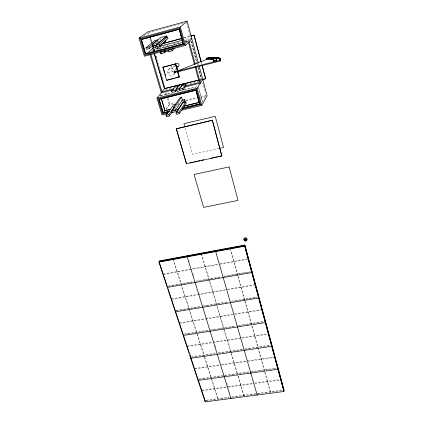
<?xml version="1.0" encoding="UTF-8"?>
<svg xmlns="http://www.w3.org/2000/svg" width="423" height="423" viewBox="0 0 423 423"><rect width="100%" height="100%" fill="white"/><g stroke="black" fill="none" stroke-linecap="round" stroke-linejoin="round"><path stroke-width="0.32" stroke-dasharray="2.12 1.59" d="M267.442 381.81L267.489 381.303M261.155 359.381L261.208 358.889M254.657 336.195L254.72 335.725M240.798 385.422L240.872 384.919M247.936 312.222L248.005 311.767M234.136 363.272L234.215 362.781M240.983 287.413L241.062 286.979M227.251 340.378L227.341 339.907M214.657 388.97L214.757 388.462M233.787 261.726L233.871 261.319M220.134 316.716L220.235 316.261M207.635 367.085L207.741 366.593M200.38 344.481L200.497 344.005M212.774 292.235L212.885 291.801M192.883 321.12L193.015 320.666M205.155 266.897L205.277 266.49M185.131 296.962L185.274 296.528M177.115 271.968L177.263 271.555M201.988 102.503L206.123 95.212L200.391 96.608M199.651 81.967L201.369 79.334M177.411 105.782L178.881 103.64M175.466 107.717L179.199 102.318M166.001 109.24L169.819 104.047L174.916 102.805M166.207 109.208L169.274 105.031L172.484 104.254M160.132 96.206L162.231 93.652M176.396 72.571A2.691 0.407 -16.3 0 1 174.477 72.941L173.996 72.867L176.1 71.815L175.899 71.117L177.115 70.778M173.996 72.867L174.022 71.889L175.899 71.117M173.879 74.443L176.565 71.276M173.044 67.167L175.64 64.27M168.539 69.451L171.743 65.94M184.729 44.309L190.762 38.059L185.068 39.577M152.158 51.209L153.924 49.687L155.193 49.348M157.107 42.321L161.073 39.027M156.695 42.432L158.154 41.221M144.264 35.855L148.383 32.867M176.528 71.376L176.412 71.418M182.694 23.302L148.901 32.492L149.441 34.353M184.021 37.837L190.318 36.161M183.878 37.975L190.191 36.293M159.899 47.18L170.115 44.473M173.308 43.627L180.33 41.761M184.798 40.576L189.906 39.223M158.985 48.344L181.747 42.311M184.909 41.475L188.7 40.471M153.396 50.141L155.299 49.639M158.472 48.798L181.943 42.58M185.115 41.74L188.288 40.899M153.221 50.289L181.8 42.723M185.612 41.713L188.15 41.042M150.577 51.743L155.003 50.575M158.16 49.74L161.322 48.904M164.478 48.069L173.959 45.557M174.588 45.393L180.907 43.722M185.327 42.549L187.225 42.051M167.846 72.809L174.588 71.09M200.449 79.122L201.713 78.805M200.084 79.672L201.353 79.36L198.128 67.368M200.195 80.069L201.47 79.751M165.589 89.57L172.526 87.841M186.395 84.389L198.376 81.406M199.006 81.248L200.899 80.777M160.555 95.688L171.452 92.997M176.581 91.728L179.146 91.093M184.275 89.824L196.457 86.81M160.417 95.857L171.775 93.049M176.825 91.802L179.347 91.178M183.767 90.083L196.383 86.964M185.745 100.172L196.568 97.539M185.961 100.975L197.515 98.173M200.079 97.549L205.858 96.143M219.045 148.399L192.698 154.268L184.988 127.423M163.474 274.046L217.623 264.253M220.224 263.783L248.396 258.691M163.304 274.464L189.858 269.663M190.498 269.546L248.322 259.098M168.407 286.017L193.348 281.628M195.902 281.179L221.414 276.684M223.968 276.24L250.702 271.529M168.248 286.445L171.447 285.879M172.092 285.768L174.651 285.319M175.291 285.202L177.85 284.753M178.49 284.642L180.415 284.304M181.055 284.193L183.614 283.738M184.254 283.627L186.813 283.177M187.452 283.066L189.377 282.728M190.017 282.617L192.576 282.162M197.689 281.263L201.522 280.592M202.162 280.475L204.716 280.026M205.351 279.915L207.905 279.466M208.544 279.354L210.464 279.016M211.098 278.905L213.652 278.456M214.292 278.345L216.846 277.895M217.485 277.784L219.4 277.446M224.507 276.547L225.782 276.325M226.416 276.208L228.97 275.764M229.604 275.648L231.518 275.315M232.153 275.199L234.702 274.754M235.341 274.638L237.89 274.194M238.53 274.078L240.438 273.744M241.078 273.633L243.627 273.184M244.261 273.073L246.815 272.624M247.45 272.512L249.998 272.063M171.675 298.855L197.472 294.44M198.117 294.329L226.971 289.39M227.611 289.279L255.37 284.531M171.521 299.288L226.881 289.824M227.521 289.713L255.307 284.965M175.82 310.498L201.644 306.199M202.934 305.982L228.663 301.699M231.233 301.271L257.538 296.888M176.317 310.836L186.659 309.118M187.304 309.007L189.89 308.579M190.535 308.473L193.121 308.039M193.766 307.933L196.351 307.505M196.996 307.394L199.582 306.966M204.748 306.104L206.033 305.892M206.678 305.787L228.573 302.144M233.073 301.393L235.643 300.965M236.288 300.859L238.858 300.43M239.497 300.325L242.067 299.896M242.707 299.791L245.277 299.362M245.922 299.257L248.486 298.828M249.131 298.723L251.701 298.294M252.341 298.189L254.91 297.76M255.555 297.655L256.835 297.438M179.606 322.834L233.797 314.067M234.442 313.961L262.101 309.488M179.463 323.288L205.213 319.127M205.864 319.021L232.423 314.728M235.008 314.31L262.049 309.943M184.259 333.959L209.041 330.062M210.342 329.855L236.314 325.768M238.26 325.461L264.137 321.39M185.427 334.218L187.389 333.911M188.039 333.805L190.651 333.398M191.302 333.292L193.914 332.885M194.569 332.779L197.181 332.372M197.832 332.267L207.624 330.728M212.838 329.908L227.786 327.561M228.436 327.455L231.037 327.048M231.688 326.947L234.934 326.434M239.476 325.721L249.195 324.192M249.84 324.092L264.089 321.85M187.273 346.03L241.031 337.813M241.681 337.718L268.61 333.604M187.14 346.5L212.536 342.625M213.176 342.53L268.568 334.075M173.795 72.164L175.291 72.084M191.138 356.864L215.582 353.231M218.152 352.851L242.479 349.234M245.054 348.853L270.514 345.068M191.656 357.245L214.197 353.903M218.696 353.237L242.411 349.715M244.986 349.335L270.477 345.549M194.696 368.475L220.658 364.732M221.303 364.642L274.902 356.917M194.575 368.967L219.267 365.409M221.853 365.038L247.645 361.327M248.29 361.231L274.865 357.409M199.085 378.844L223.148 375.471M224.449 375.291L276.716 367.968M198.969 379.341L222.408 376.058M225.01 375.698L248.967 372.346M251.553 371.981L277.969 368.285M201.882 390.212L253.853 383.153M254.503 383.064L280.988 379.468M201.771 390.715L227.727 387.198M228.383 387.108L252.499 383.835M255.095 383.487L280.962 379.976M206.138 400.227L229.245 397.176M231.82 396.837L282.03 390.212M206.027 400.74L229.203 397.683M231.741 397.35L257.01 394.025M257.655 393.935L282.68 390.641M189.916 353.163L190.53 355.013M173.155 258.739L197.15 333.562M197.345 334.181L204.521 356.557M204.727 357.181L211.548 378.469M211.749 379.093L218.178 399.138M172.996 259.14L180.922 283.838M181.123 284.462L188.912 308.732M189.107 309.35L204.209 356.409M204.409 357.038L218.083 399.65M188.684 260.097L189.462 262.588M192.941 273.808L193.718 276.304M196.605 285.61L196.991 286.847M198.715 292.404L199.101 293.636M215.185 345.454L215.963 347.949M226.754 382.704L228.097 387.034M201.369 253.499L209.459 280.412M209.649 281.041L224.164 329.327M224.349 329.951L231.244 352.888M231.429 353.506L237.451 373.53M238.207 376.063L244.119 395.722M201.242 253.895L230.974 352.756M231.159 353.374L237.837 375.576M238.022 376.195L244.05 396.235M153.872 48.571L154.421 50.453M156.071 56.095L165.229 87.439M153.882 49.348L154.252 50.601M155.902 56.248L156.637 58.76M160.671 72.566L162.506 78.837M153.924 49.687L154.295 50.94M166.509 92.716L167.059 94.604M168.164 98.385L169.819 104.047M148.198 33.073L148.558 34.3M149.996 39.217L150.72 41.671M153.063 49.681L153.433 50.945M165.652 92.663L166.197 94.519M167.286 98.231L169.274 105.031M174.022 71.889L174.223 72.587M176.158 71.455L176.354 72.159M174.747 71.529L174.948 72.233M174.281 72.238L174.477 72.941M230.181 248.142L244.801 300.33M244.98 300.965L264.698 371.341M264.872 371.965L270.551 392.237M230.086 248.539L237.647 275.51M237.821 276.134L264.126 369.972M264.824 372.467L270.514 392.756M198.382 86.334L202.522 101.562M198.62 87.767L202.421 101.737M198.477 63.529L198.815 64.798M186.686 22.895L190.424 36.796M191.735 41.687L196.135 58.046M196.981 61.192L197.488 63.08M197.652 63.709L197.99 64.968M198.667 67.484L201.374 77.546M202.818 82.919L203.315 84.764M203.479 85.377L205.626 93.372M190.995 40.857L197.107 63.577M190.863 40.999L196.981 63.746M198.001 67.537L201.232 79.54M201.496 62.916L201.834 64.18M176.603 71.164A3.59 3.395 61.4 0 1 171.754 70.578A3.59 3.395 61.4 0 1 172.087 65.602M176.507 71.778A2.691 0.407 -16.3 0 1 173.79 72.116A2.691 0.407 -16.3 0 1 176.682 70.89M176.053 68.716A1.792 1.697 61.4 0 1 173.948 70.086A1.792 1.697 61.4 0 1 172.721 67.728A1.792 1.697 61.4 0 1 175.059 66.808M167.693 71.683A3.675 3.469 59.9 0 0 172.907 75.199A3.675 3.469 59.9 0 0 173.039 68.944A3.675 3.469 59.9 0 0 167.693 71.683"/><path stroke-width="0.63" d="M283.907 391.508L283.981 389.958L244.891 245.028L159.439 260.917L158.921 262.128L205.176 401.85L283.907 391.508L244.663 246.218L244.891 245.028M277.937 368.787L277.906 369.284L198.08 380.425L198.202 379.928M277.969 368.285L278.001 367.788M271.74 345.84L271.703 346.321L190.762 358.307L190.889 357.826M271.783 345.358L271.82 344.877M219.125 58.76L218.892 57.866M257.216 394.506L257.163 395.019L215.593 251.23M265.337 322.109L265.29 322.575L183.196 335.455L183.333 334.99M265.385 321.649L265.433 321.184M250.786 373.07L250.844 372.573M258.707 297.559L258.654 298.004L175.376 311.836L175.524 311.391M258.765 297.12L258.818 296.676M244.193 350.397L244.261 349.911M251.849 272.148L251.78 272.565L167.286 287.407L167.45 286.979M251.912 271.725L251.976 271.307M231.006 397.953L230.926 398.466L187.051 256.534M237.377 326.953L237.456 326.487M245.858 239.212L245.546 239.497M224.179 376.787L224.269 376.285M245.842 240.502L245.768 240.893L245.419 239.894M230.329 302.709L230.419 302.265M217.216 354.389L217.316 353.908M205.176 401.85L205.388 400.824M210.02 331.246L210.125 330.781M223.037 277.615L223.133 277.192M202.575 307.32L202.696 306.871M215.698 250.834L215.809 250.437M219.484 58.94L219.23 58.004M194.876 282.564L195.008 282.136M187.188 256.132L187.331 255.73M221.816 156.018L212.335 120.185L176.227 128.819L186.469 163.791L221.816 156.018L212.335 120.185M214.25 60.336C212.013 58.427 208.597 59.855 206.149 58.993L206.413 58.316C208.983 57.227 211.971 57.428 214.683 57.925C216.93 58.125 216.724 61.372 213.848 60.701L213.467 61.372L214.207 61.636M186.469 163.791L176.365 128.592M181.25 110.329L201.787 105.396L207.138 95.831L199.159 66.073M182.276 109.182L200.814 104.571M216.269 59.68A41.597 6.276 -16.3 0 1 216.206 61.245C218.643 56.603 210.173 58.464 208.016 57.681M182.345 108.262L199.64 104.1L196.15 90.818M213.879 60.653C214.694 57.338 208.565 58.321 206.413 58.316M216.587 60.574L215.957 60.119M216.206 61.245L216.38 59.839M202.4 79.661L205.7 78.689L202.168 65.438M213.467 61.372C214.302 57.898 208.238 59.088 206.149 58.993M169.533 111.344L163.13 112.888L159.111 99.405L195.981 90.194M167.767 113.56L161.993 114.95L156.954 98.11L197.097 88.206L202.744 79.434M168.285 112.544L162.559 113.919L158.033 98.76L196.589 89.121M179.347 113.687L186.189 103.17L185.803 101.806L183.064 102.472L176.047 112.946L176.46 114.374L179.347 113.687L178.934 112.254L185.803 101.806M183.994 102.503L185.063 100.896L184.682 99.553L181.753 100.267M172.108 112.571L171.701 111.17L177.877 109.684L184.682 99.553M175.751 104.248L173.573 104.777L166.043 115.342L166.466 116.764L169.332 116.076L172.272 111.836M174.562 107.109L181.552 97.105L182.403 100.108L175.476 110.26L174.562 107.109L173.181 107.442L174.096 110.593M166.043 115.342L168.914 114.654L173.71 107.802M171.701 111.17L173.573 108.489M173.181 107.442L180.235 97.427L181.552 97.105M183.133 89.734L185.951 85.816L185.575 84.468L182.075 85.34L179.167 89.248L179.558 90.617L183.133 89.734L182.747 88.359L185.575 84.468M163.326 112.878L165.234 110.281M163.13 112.888L169.665 111.159M183.207 85.409L182.831 84.077L179.965 87.921L176.423 88.804L176.814 90.157L179.759 89.427M171.574 91.13L175.133 90.247L178.125 86.324L174.646 87.191L171.574 91.13L171.965 92.494L175.524 91.617L177.015 89.639M176.423 88.804L179.368 84.944L182.831 84.077M179.072 77.145L179.299 76.859L175.619 63.799L162.839 67.294L166.609 80.291L179.072 77.145L175.381 64.063L175.619 63.799M159.111 99.405L163.267 112.703M150.948 54.625L161.914 91.791L164.711 88.428M156.954 98.11L161.76 92.33M166.609 80.291L174.324 78.118M220.23 59.627L220.314 59.543M212.494 57.438L212.785 57.48M198.302 62.89L187.109 21.15L147.839 31.841L139.019 38.155L144.428 56.238L185.417 45.441L191.82 38.715M190.821 36.124L194.104 35.151L201.327 62.287M140.304 38.72L145.004 55.122L184.423 44.627M183.18 44.066L179.257 29.187L141.261 39.524L145.575 54.001L183.18 44.066L179.257 29.187M172.647 48.444L171.749 49.322L168.1 50.284L168.507 51.717L172.15 50.76L174.847 48.106M161.327 51.432L160.354 52.325L160.772 53.753L164.394 52.801L165.816 51.458M160.354 52.325L163.981 51.368L164.933 50.48M160.772 53.753L161.618 52.965M220.415 60.341L220.446 60.14M155.119 45.372L156.108 48.761L157.53 48.386L165.689 41.258L165.382 40.185M159.757 45.721L167.963 38.593L167.55 37.124L164.716 37.88L156.32 44.965L156.769 46.519L159.757 45.721L159.307 44.172L167.55 37.124M140.14 38.842L179.875 28.018M139.019 38.155L180.367 26.956L187.109 21.15M214.657 57.375L214.879 57.38M146.49 53.864L153.427 47.984L155.96 47.307M167.127 37.404L166.715 35.96L158.588 42.802L152.201 44.51L152.645 46.028L157.113 44.838M145.575 54.001L183.302 43.944M153.517 48.09L152.967 46.207L155.659 45.393M145.977 47.725L148.944 46.932L157.731 39.757L154.924 40.513L145.977 47.725L146.437 49.264L149.398 48.476L152.803 45.658M152.201 44.51L160.661 37.589L166.715 35.96M220.357 60.542L220.087 59.722L220.494 59.516M215.497 57.459L215.545 58.189L215.519 57.391M216.09 57.491L215.635 57.491L215.746 58.2L215.719 57.396M220.172 60.944L220.203 59.743M220.108 60.954L220.108 59.997M216.327 58.231L216.28 57.502M177.396 72.264A2.691 0.407 -16.3 0 0 178.273 71.931A4.489 0.687 -16.2 0 1 181.864 70.752L220.002 61.044L219.976 60.066M177.195 71.561A2.691 0.407 -16.3 0 0 178.078 71.228A4.494 0.682 -16.2 0 1 181.663 70.044L219.971 60.262M216.581 57.549L216.83 58.279C216.46 57.19 217.612 57.317 217.211 58.316M217.38 58.337L217.179 57.618L217.522 57.57M217.845 58.416L217.655 57.687L217.945 57.713M218.004 57.724L218.226 57.771M218.088 57.777L218.273 58.501M218.405 57.74L218.49 57.84M218.733 57.909L218.665 57.808M218.903 57.967L219.214 58.088M219.241 58.189L219.595 58.993M220.029 58.511L219.796 58.437M220.309 60.521L219.976 58.612M213.969 57.385L214.202 57.38M220.346 59.172L220.33 59.246M220.288 59.326L220.357 59.32M214.297 57.417L214.482 58.168M214.916 57.465L215.09 58.184M220.246 59.13L220.404 58.913M217.967 57.655L217.734 57.628M207.751 58.924L180.774 69.647A4.415 0.661 -16.2 0 1 177.454 70.699M217.692 58.39L217.2 57.644M219.59 58.178L219.495 58.231M219.489 58.152L219.727 59.093M220.388 59.685L220.161 60.055M214.212 58.178L214.212 57.443M213.901 57.401L213.985 58.178L213.916 57.465M214.921 58.173L214.873 57.443M218.903 58.681L218.548 57.893L218.786 58.644M141.261 39.524L179.13 29.298M156.32 44.965L159.307 44.172M163.22 43.379L181.499 38.509M190.953 35.992L194.104 35.151M152.967 46.207L155.49 45.536M162.432 43.691L181.985 38.477M159.122 46.467L182.535 40.248M168.809 50.839L165.805 51.627L165.536 50.681M219.622 58.311L219.828 59.146M162.839 67.294L175.381 64.063M175.566 77.8L179.299 76.859M179.193 84.886L164.637 88.523L154.321 53.287M182.361 84.098L198.186 80.148M199.333 80.016L164.478 88.708L154.146 53.441M202.517 79.487L205.7 78.689M161.914 91.791L173.953 88.798M185.364 85.959L199.307 82.496L195.199 67.32M173.504 89.803L161.353 92.817L150.054 54.588M184.375 87.101L200.359 83.135L195.934 66.749M179.167 89.248L182.747 88.359M159.883 99.077L195.347 90.348M220.134 58.829L220.383 60.082M165.62 110.466L170.072 109.393M184.708 105.861L199.339 102.329M170.585 109.42L164.854 110.8L161.343 98.971M183.957 106.194L199.238 102.503M183.106 107.928L199.741 103.921M171.622 112.64L177.665 111.238M176.047 112.946L178.934 112.254M176.227 128.819L212.235 120.407M219.69 148.256L223.545 147.394L215.259 116.32L183.915 123.68L184.809 126.8M189.805 162.823L192.375 162.258M193.66 161.977L196.224 161.412M197.509 161.126L200.079 160.56M201.364 160.28L203.934 159.714M210.992 158.16L213.562 157.599M214.847 157.314L217.417 156.748M218.696 156.468L221.911 155.759M217.665 57.713L217.956 58.443L217.877 57.729M159.265 261.319L244.811 245.425L283.96 390.471M158.921 262.128L244.663 246.218M215.767 57.512L215.904 58.21L215.836 57.496M217.359 57.665L217.538 58.363M218.062 57.803L218.374 58.533M218.326 57.866L218.665 58.607M218.913 58.057L219.23 58.802M245.409 239.492L245.028 239.497L245.335 239.883M216.095 57.533L216.396 58.215M245.171 240.798L245.562 240.539A1.523 1.369 10.3 0 0 245.948 240.481M245.541 240.491L245.086 240.301L244.838 240.729L245.292 240.973L245.779 239.624L245.107 239.201M167.244 286.366L159.09 261.726L244.737 245.821L283.933 390.989M168.031 288.735L189.255 352.888M190.033 355.235L205.282 401.337M141.425 39.402L145.734 53.869M161.48 98.802L164.986 110.62M148.944 46.932L149.398 48.476M168.914 114.654L169.332 116.076M150.165 36.827L151.979 43.024M152.883 46.123L153.427 47.984M152.518 47.815L152.877 49.047M163.098 67.024L164.711 72.587M165.07 73.824L165.605 75.675M156.547 44.991L157.53 48.386M177.877 109.684L178.152 110.62M163.981 51.368L164.394 52.801M175.133 90.247L175.524 91.617M179.368 84.944L179.622 85.827M171.749 49.322L172.15 50.76M179.749 28.13L184.301 44.753M196.484 89.285L200.714 104.751M195.875 90.358L199.64 104.1M180.367 26.956L185.417 45.441M197.097 88.206L201.787 105.396M189.118 41.549L195.252 64.233M188.521 42.66L194.511 64.788M193.972 35.283L201.041 61.816M202.051 65.602L205.589 78.868M215.344 58.184L215.127 57.47L215.296 58.184M215.021 57.47L215.133 58.178M214.81 57.465L214.984 58.157M214.593 57.465L214.768 58.157M214.482 57.465L214.704 58.173M214.371 57.465L214.551 58.152M214.149 57.465L214.419 58.168M214.08 57.48L214.26 58.173M213.689 57.47L213.864 58.163M213.8 58.178L213.567 57.475L213.731 58.178M213.451 57.475L213.562 58.184M213.329 57.48L213.515 58.189M218.226 57.808L218.411 58.533M217.951 57.745L218.136 58.469M217.422 57.65L217.655 58.39M217.099 57.607L217.337 58.342M217.11 58.284L216.846 57.576L217.047 58.295M216.491 57.544L216.692 58.263M216.402 57.533L216.581 58.231M216.306 57.528L216.513 58.247M215.228 57.475L215.407 58.168M219.912 58.628L220.357 60.32M219.669 58.406L219.955 59.257M219.817 60.325L220.002 61.044M219.109 58.088L219.326 58.85M218.786 57.967L219.019 58.718M218.543 58.57L218.358 57.84L218.474 58.522M175.772 65.221A3.59 3.395 61.4 0 1 177.242 70.435M244.695 240.306A1.523 1.369 10.3 0 1 244.288 238.271A1.523 1.369 10.3 0 1 246.551 238.218A1.523 1.369 10.3 0 1 246.419 240.264M175.698 64.539A1.755 1.66 62.9 0 1 177.544 63.27A1.755 1.66 62.9 0 1 179.024 65.1A1.755 1.66 62.9 0 1 177.464 66.718M215.931 57.502L216.095 58.221L215.963 57.523M229.129 166.932L194.072 174.482L203.616 207.381L238.043 200.407L229.129 166.932M244.415 240.555A1.523 1.369 10.3 0 0 246.9 239.857A1.523 1.369 10.3 0 0 244.906 238.234A1.523 1.369 10.3 0 0 244.415 240.555"/></g></svg>
